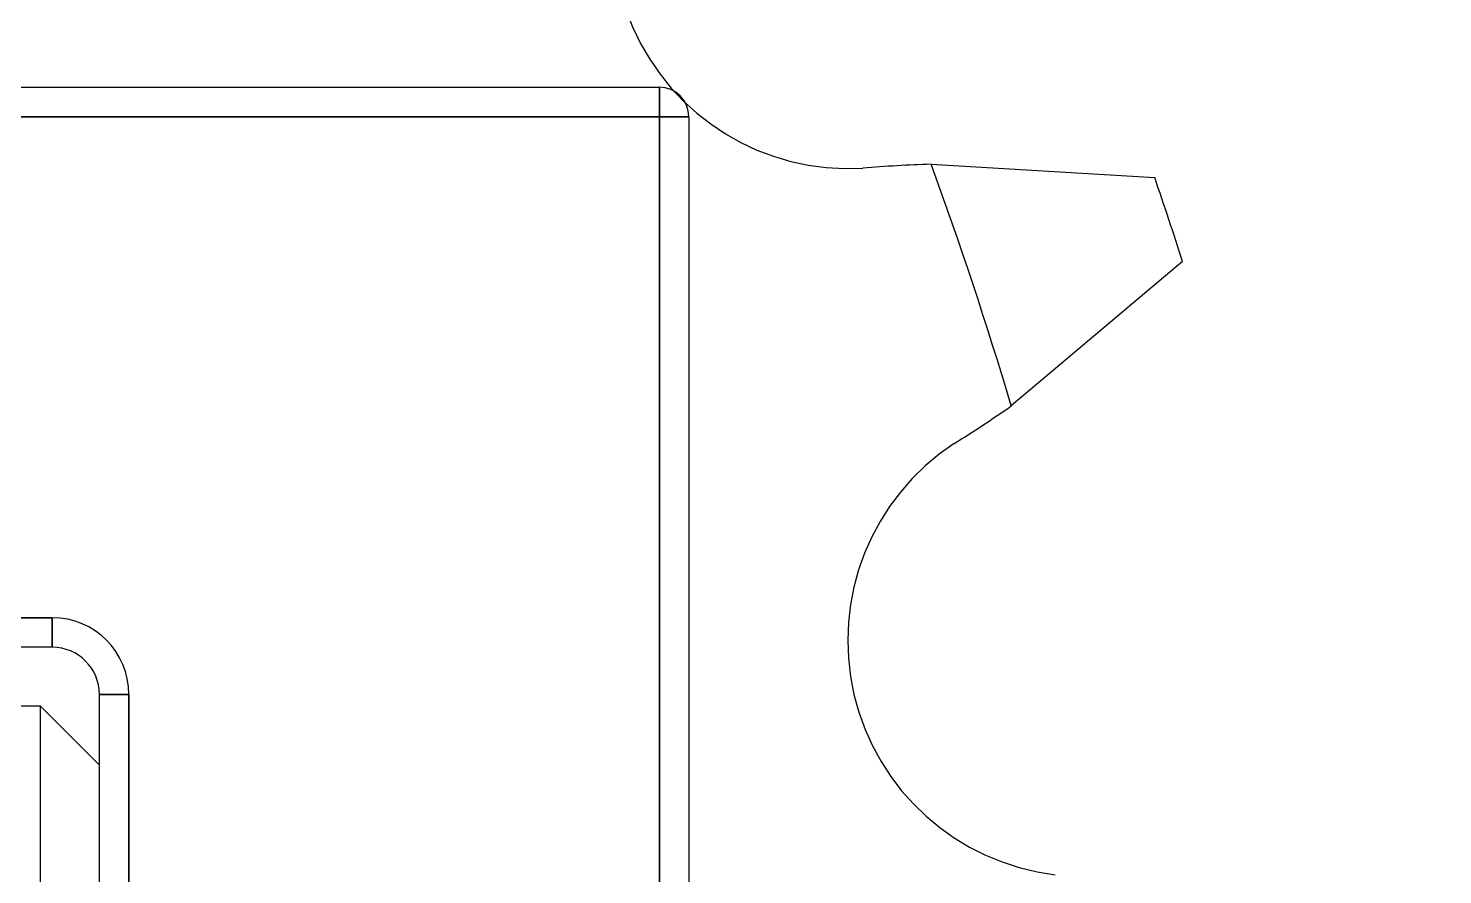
# Model space of a CAD drawing. Header units: metres. Extents: x 0 to 63075, y 0 to 44550.
# Drawn here: x 36429.33 to 36453.33, y 35176.41 to 35190.77 of the extents above; entities that cross this region are included whole.
import ezdxf

# ---------------------------------------------------------------- set-up
doc = ezdxf.new("R2010")
doc.units = ezdxf.units.M
doc.header["$LTSCALE"] = 75
doc.linetypes.add('HIDDEN2', pattern=[4.7625, 3.175, -1.5875])
for name, color, linetype in [('SDM', 7, 'Continuous'), ('SL4', 4, 'Continuous'), ('ST1', 7, 'HIDDEN2')]:
    doc.layers.add(name, color=color, linetype=linetype)

# ---------------------------------------------------------------- blocks, each defined once
blk = doc.blocks.new('A$Cf5e9a517')
at = {"layer": 'SL4'}
for p, q in [((254.619, 1623.85), (277.783, 1623.85)), ((277.783, 1623.85), (277.783, 1623.35)), ((277.783, 1623.35), (254.508, 1623.35)), ((277.783, 1609.12), (277.783, 1623.35)), ((277.783, 1623.35), (278.283, 1623.35)), ((278.283, 1623.35), (278.283, 1609.12)), ((253.083, 1614.85), (267.483, 1614.85)), ((267.483, 1614.85), (267.483, 1614.35)), ((267.483, 1614.35), (253.083, 1614.35)), ((268.783, 1613.55), (268.283, 1613.55)), ((268.283, 1609.12), (268.283, 1613.55)), ((268.783, 1613.55), (268.783, 1609.12)), ((267.283, 1613.35), (255.283, 1613.35)), ((268.283, 1612.35), (267.283, 1613.35)), ((267.283, 1598.35), (267.283, 1613.35))]:
    blk.add_line(p, q, dxfattribs=at)
for radius in [125, 123.91, 122.777, 119.686, 89.286]:
    blk.add_circle((216.283, 1598.35), radius, dxfattribs=at)
for centre, radius, start, end in [((216.283, 1598.35), 104.464, 84.34617, 70.62407), ((216.283, 1598.35), 98.5, 84.12256, 70.84769), ((216.283, 1598.35), 93.236, 82.04946, 72.92078), ((216.283, 1598.35), 92.147, 81.13305, 347.48512), ((216.283, 1598.35), 92.147, 347.48512, 73.8372), ((216.283, 1598.35), 86.207, 285.15738, 49.81286), ((277.783, 1623.35), 0.5, 0, 90), ((267.483, 1613.55), 1.3, 0, 90), ((267.483, 1613.55), 0.8, 0, 90)]:
    blk.add_arc(centre, radius, start, end, dxfattribs=at)
at = {"layer": 'ST1'}
for p, q in [((277.783, 1623.35), (277.783, 1623.85)), ((277.783, 1623.85), (277.783, 1623.35)), ((277.783, 1623.35), (277.783, 1623.85)), ((245.433, 1623.35), (277.783, 1623.35)), ((277.783, 1623.35), (277.783, 1609.12)), ((277.783, 1623.35), (278.283, 1623.35)), ((278.283, 1623.35), (277.783, 1623.35)), ((278.283, 1623.35), (277.783, 1623.35)), ((282.394, 1622.544), (286.188, 1622.316)), ((286.66, 1620.893), (283.754, 1618.444)), ((267.483, 1614.85), (253.083, 1614.85)), ((267.483, 1614.35), (267.483, 1614.85)), ((267.483, 1614.85), (267.483, 1614.35)), ((267.483, 1614.35), (267.483, 1614.85)), ((268.283, 1613.55), (268.783, 1613.55)), ((268.783, 1613.55), (268.283, 1613.55)), ((268.283, 1613.55), (268.783, 1613.55)), ((268.783, 1609.12), (268.783, 1613.55))]:
    blk.add_line(p, q, dxfattribs=at)
for radius in [114.333, 92.131, 89.448]:
    blk.add_circle((216.283, 1598.35), radius, dxfattribs=at)
for centre, radius, start, end in [((280.998, 1626.469), 4, 133.5552, 273.4151), ((283.042, 1601.634), 20.92, 91.7743, 94.9516), ((216.283, 1598.35), 70.4, 16.5839, 20.10063), ((216.283, 1598.35), 73.9, 17.76077, 18.92376), ((271.782, 1635.599), 20.92, 301.7329, 304.9102), ((284.979, 1614.462), 4, 123.2694, 263.1294), ((267.483, 1613.55), 1.3, 0, 90), ((267.483, 1613.55), 1.3, 0, 90), ((267.483, 1613.55), 1.3, 0, 90)]:
    blk.add_arc(centre, radius, start, end, dxfattribs=at)

msp = doc.modelspace()

# ---------------------------------------------------------------- block references
at = {"layer": 'SDM'}
msp.add_blockref('A$Cf5e9a517', (36162.252, 33565.919), dxfattribs=at)

doc.saveas('drawing.dxf')
